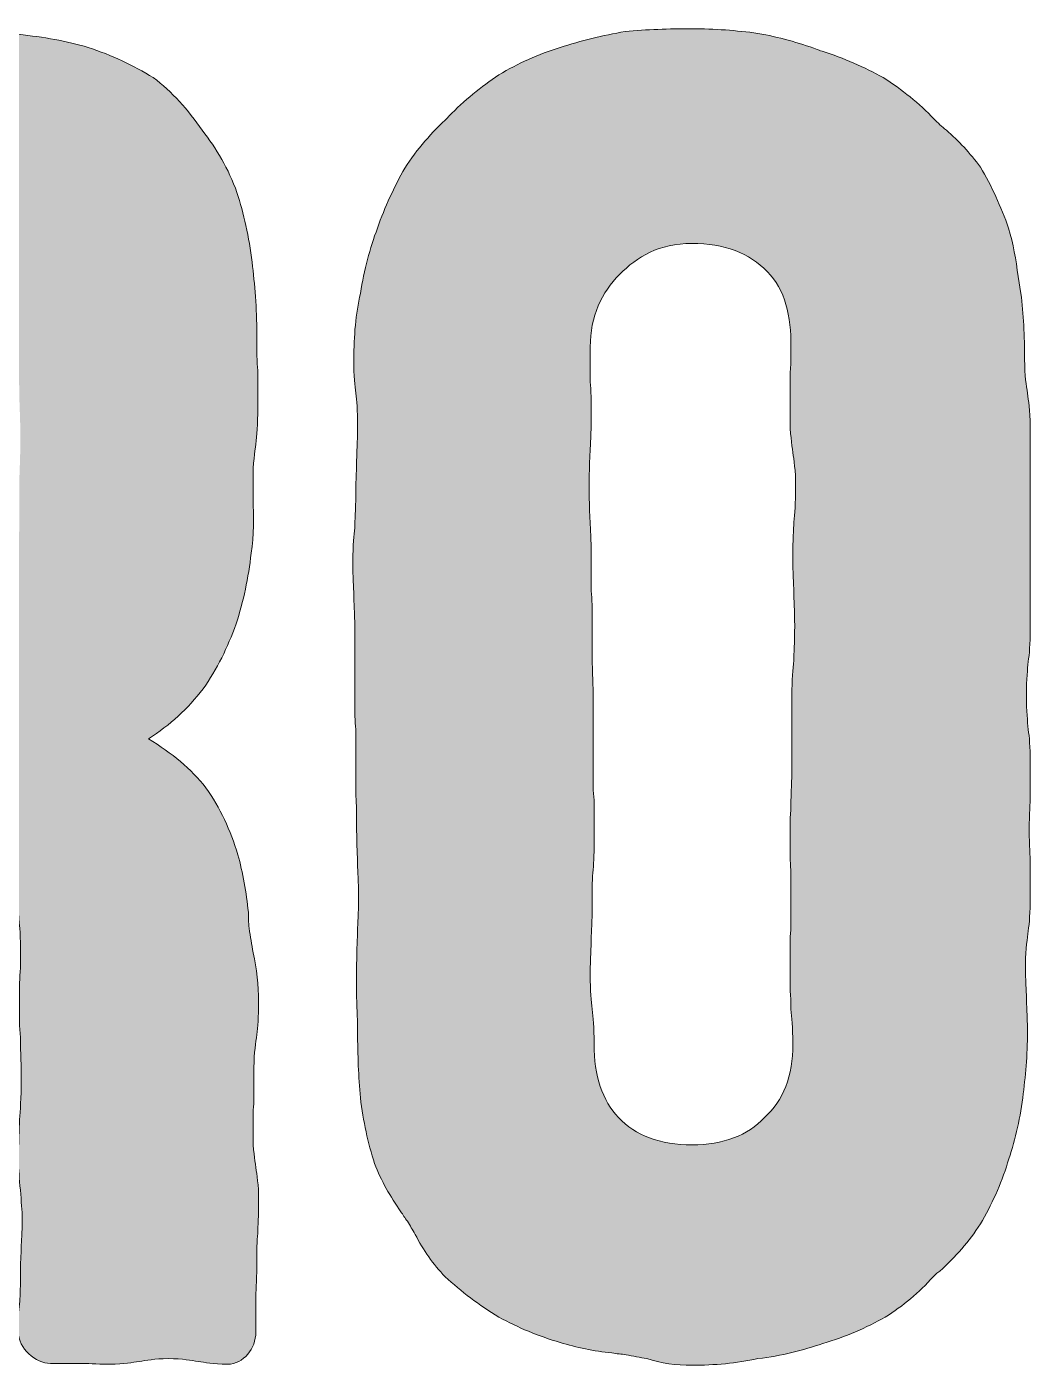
# Model space of a CAD drawing. Header units: inches. Extents: x 239 to 842, y -901 to -178.
# Drawn here: x 566.6 to 659.3, y -901.5 to -777.8 of the extents above; entities that cross this region are included whole.
import ezdxf

# ---------------------------------------------------------------- set-up
doc = ezdxf.new("R2010")
doc.units = ezdxf.units.IN
doc.header["$MEASUREMENT"] = 0
doc.layers.add('Layer 1', color=7, linetype='Continuous')

# ---------------------------------------------------------------- blocks, each defined once
blk = doc.blocks.new('block 3')
at = {"layer": 'Layer 1', "true_color": 0x040404}
h = blk.add_hatch(color=18, dxfattribs=at)
h.dxf.hatch_style = 2
edge = h.paths.add_edge_path()
edge.add_spline(control_points=[(587.86, -870.92), (587.77, -871.7), (587.6, -872.49), (587.6, -873.96), (587.6, -873.96), (587.6, -877.01), (587.6, -877.01), (587.51, -877.79), (587.51, -878.49), (587.51, -880.14), (587.51, -881.62), (587.68, -882.4), (587.77, -883.19), (587.86, -883.88), (588.03, -884.75), (588.03, -886.23), (588.03, -887.71), (587.95, -888.58), (587.95, -889.28), (587.86, -889.98), (587.86, -890.84), (587.86, -892.32), (587.86, -893.8), (587.77, -894.67), (587.77, -895.37), (587.77, -895.37), (587.77, -898.42), (587.77, -898.42), (587.77, -899.89), (586.64, -901.37), (585.16, -901.37), (583.77, -901.37), (583.07, -901.2), (582.46, -901.11), (581.77, -901.03), (581.07, -900.85), (579.68, -900.85), (578.37, -900.85), (577.68, -901.03), (576.98, -901.11), (576.37, -901.2), (575.68, -901.37), (574.28, -901.37), (572.89, -901.37), (572.2, -901.29), (571.59, -901.29), (571.59, -901.29), (568.8, -901.29), (568.8, -901.29), (567.41, -901.29), (565.84, -899.89), (565.84, -898.42), (565.84, -897.11), (565.84, -896.5), (565.93, -895.8), (566.02, -895.2), (566.02, -894.59), (566.02, -893.19), (566.02, -891.89), (566.1, -891.28), (566.1, -890.58), (566.1, -889.98), (566.19, -889.28), (566.19, -887.97), (566.19, -887.19), (566.1, -886.32), (566.02, -885.28), (565.93, -884.23), (565.84, -883.36), (565.84, -882.58), (565.84, -880.75), (565.93, -879.71), (565.93, -878.75), (566.02, -877.97), (566.1, -876.84), (566.1, -875.01), (566.1, -873.01), (566.02, -872.14), (566.02, -871.18), (565.93, -870.22), (565.93, -869.35), (565.93, -867.35), (565.93, -867.35), (565.93, -866.13), (565.93, -866.13), (566.1, -864.39), (566.1, -862.22), (565.84, -859.69), (565.41, -856.47), (564.54, -853.43), (562.8, -852.73), (561.15, -852.3), (558.71, -853.6), (557.32, -854.56), (554.27, -856.13), (553.92, -856.3), (551.57, -857.78), (551.31, -857.95), (550.96, -858.13), (550.7, -858.3), (549.31, -859.08), (548.35, -860.91), (548.35, -862.39), (548.35, -863.87), (548.35, -864.65), (548.27, -865.44), (548.27, -866.13), (548.18, -866.92), (548.18, -868.4), (548.18, -869.87), (548.27, -870.66), (548.27, -871.44), (548.35, -872.14), (548.35, -872.92), (548.35, -874.4), (548.35, -875.88), (548.44, -876.66), (548.44, -877.45), (548.44, -877.45), (548.44, -880.4), (548.44, -880.4), (548.44, -881.88), (548.53, -882.67), (548.53, -883.45), (548.53, -883.45), (548.53, -886.41), (548.53, -886.41), (548.53, -886.41), (548.53, -889.45), (548.53, -889.45), (548.53, -889.45), (548.53, -892.41), (548.53, -892.41), (548.53, -893.89), (548.62, -894.76), (548.62, -895.46), (548.62, -896.15), (548.7, -896.94), (548.7, -898.42), (548.7, -899.89), (547.14, -901.2), (545.66, -901.2), (544.35, -901.2), (543.65, -901.2), (542.96, -901.11), (542.96, -901.11), (540.26, -901.11), (540.26, -901.11), (538.87, -901.11), (538.17, -901.2), (537.56, -901.2), (536.87, -901.29), (536.17, -901.37), (534.78, -901.37), (533.47, -901.37), (532.78, -901.37), (532.08, -901.29), (531.47, -901.29), (530.78, -901.2), (529.38, -901.2), (527.9, -901.2), (526.69, -899.89), (526.69, -898.42), (526.69, -896.76), (526.69, -895.98), (526.6, -895.2), (526.6, -894.41), (526.51, -893.54), (526.51, -891.89), (526.51, -890.24), (526.6, -889.37), (526.6, -888.67), (526.6, -887.89), (526.69, -887.02), (526.69, -885.36), (526.69, -883.71), (526.6, -882.84), (526.51, -882.14), (526.51, -881.36), (526.43, -880.49), (526.43, -878.84), (526.43, -877.18), (526.43, -876.31), (526.51, -875.53), (526.51, -875.53), (526.51, -872.31), (526.51, -872.31), (526.51, -872.31), (526.51, -869), (526.51, -869), (526.51, -869), (526.51, -865.78), (526.51, -865.78), (526.51, -865.78), (526.51, -862.48), (526.51, -862.48), (526.6, -861.7), (526.6, -860.91), (526.6, -859.26), (526.6, -859.26), (526.6, -855.95), (526.6, -855.95), (526.6, -855.17), (526.69, -854.39), (526.69, -852.73), (526.69, -850.99), (526.69, -850.21), (526.77, -849.43), (526.77, -848.64), (526.86, -847.77), (526.86, -846.12), (526.86, -844.47), (526.86, -843.68), (526.77, -842.9), (526.77, -842.9), (526.77, -839.59), (526.77, -839.59), (526.77, -837.94), (526.77, -837.07), (526.86, -836.37), (526.86, -835.59), (526.95, -834.72), (526.95, -833.07), (526.95, -831.41), (526.77, -830.54), (526.69, -829.85), (526.6, -829.07), (526.43, -828.19), (526.43, -826.54), (526.43, -824.89), (526.43, -824.02), (526.51, -823.23), (526.51, -823.23), (526.51, -820.02), (526.51, -820.02), (526.51, -818.36), (526.6, -817.49), (526.69, -816.71), (526.77, -815.93), (526.86, -815.14), (526.86, -813.49), (526.86, -811.84), (526.86, -810.97), (526.95, -810.18), (526.95, -810.18), (526.95, -806.96), (526.95, -806.96), (526.95, -805.22), (526.77, -804.44), (526.69, -803.66), (526.6, -802.87), (526.43, -802), (526.43, -800.35), (526.43, -800.35), (526.43, -797.13), (526.43, -797.13), (526.43, -797.13), (526.43, -793.82), (526.43, -793.82), (526.43, -793.82), (526.43, -790.6), (526.43, -790.6), (526.43, -790.6), (526.43, -787.3), (526.43, -787.3), (526.43, -787.3), (526.43, -783.99), (526.43, -783.99), (526.43, -783.99), (526.43, -780.77), (526.43, -780.77), (526.43, -779.29), (527.9, -778.16), (529.38, -778.16), (530.86, -778.16), (531.65, -778.07), (532.34, -777.99), (533.04, -777.9), (533.91, -777.81), (535.3, -777.81), (535.3, -777.81), (538.35, -777.81), (538.35, -777.81), (538.35, -777.81), (541.31, -777.81), (541.31, -777.81), (541.31, -777.81), (544.26, -777.81), (544.26, -777.81), (544.26, -777.81), (547.31, -777.81), (547.31, -777.81), (548.79, -777.81), (549.57, -777.9), (550.27, -777.99), (550.96, -778.07), (551.83, -778.25), (553.31, -778.25), (554.71, -778.25), (555.58, -778.16), (556.27, -778.16), (556.97, -778.16), (557.75, -778.07), (559.23, -778.07), (561.58, -778.07), (563.76, -778.25), (565.84, -778.51), (568.19, -778.77), (570.28, -779.12), (572.28, -779.73), (574.46, -780.42), (576.46, -781.38), (578.29, -782.51), (580.03, -783.82), (581.51, -785.47), (582.81, -787.38), (584.12, -789.04), (585.25, -790.95), (586.03, -793.13), (586.64, -795.04), (587.16, -797.22), (587.42, -799.57), (587.68, -801.57), (587.86, -803.83), (587.86, -806.18), (587.86, -807.83), (587.86, -808.79), (587.95, -809.57), (587.95, -809.57), (587.95, -812.97), (587.95, -812.97), (587.95, -814.62), (587.86, -815.58), (587.77, -816.36), (587.68, -817.14), (587.51, -818.01), (587.51, -819.75), (587.51, -819.75), (587.51, -821.41), (587.51, -821.41), (587.6, -823.06), (587.6, -824.8), (587.34, -826.45), (587.08, -828.72), (586.64, -830.89), (585.94, -832.98), (585.16, -835.16), (584.2, -837.16), (582.9, -838.98), (581.51, -840.81), (579.85, -842.29), (577.85, -843.6), (580.03, -844.9), (581.77, -846.38), (583.16, -848.12), (584.47, -849.95), (585.42, -852.04), (586.12, -854.3), (586.55, -855.95), (586.9, -857.78), (587.08, -859.61), (587.08, -860.04), (587.08, -860.56), (587.16, -861.09), (587.25, -861.87), (587.42, -862.57), (587.51, -863.35), (587.86, -864.83), (588.03, -866.39), (588.03, -867.87), (588.03, -869.35), (587.95, -870.22), (587.86, -870.92)], knot_values=[0, 0, 0, 0, 1, 1, 1, 2, 2, 2, 3, 3, 3, 4, 4, 4, 5, 5, 5, 6, 6, 6, 7, 7, 7, 8, 8, 8, 9, 9, 9, 10, 10, 10, 11, 11, 11, 12, 12, 12, 13, 13, 13, 14, 14, 14, 15, 15, 15, 16, 16, 16, 17, 17, 17, 18, 18, 18, 19, 19, 19, 20, 20, 20, 21, 21, 21, 22, 22, 22, 23, 23, 23, 24, 24, 24, 25, 25, 25, 26, 26, 26, 27, 27, 27, 28, 28, 28, 29, 29, 29, 30, 30, 30, 31, 31, 31, 32, 32, 32, 33, 33, 33, 34, 34, 34, 35, 35, 35, 36, 36, 36, 37, 37, 37, 38, 38, 38, 39, 39, 39, 40, 40, 40, 41, 41, 41, 42, 42, 42, 43, 43, 43, 44, 44, 44, 45, 45, 45, 46, 46, 46, 47, 47, 47, 48, 48, 48, 49, 49, 49, 50, 50, 50, 51, 51, 51, 52, 52, 52, 53, 53, 53, 54, 54, 54, 55, 55, 55, 56, 56, 56, 57, 57, 57, 58, 58, 58, 59, 59, 59, 60, 60, 60, 61, 61, 61, 62, 62, 62, 63, 63, 63, 64, 64, 64, 65, 65, 65, 66, 66, 66, 67, 67, 67, 68, 68, 68, 69, 69, 69, 70, 70, 70, 71, 71, 71, 72, 72, 72, 73, 73, 73, 74, 74, 74, 75, 75, 75, 76, 76, 76, 77, 77, 77, 78, 78, 78, 79, 79, 79, 80, 80, 80, 81, 81, 81, 82, 82, 82, 83, 83, 83, 84, 84, 84, 85, 85, 85, 86, 86, 86, 87, 87, 87, 88, 88, 88, 89, 89, 89, 90, 90, 90, 91, 91, 91, 92, 92, 92, 93, 93, 93, 94, 94, 94, 95, 95, 95, 96, 96, 96, 97, 97, 97, 98, 98, 98, 99, 99, 99, 100, 100, 100, 101, 101, 101, 102, 102, 102, 103, 103, 103, 104, 104, 104, 105, 105, 105, 106, 106, 106, 107, 107, 107, 108, 108, 108, 109, 109, 109, 110, 110, 110, 111, 111, 111, 112, 112, 112, 113, 113, 113, 114, 114, 114, 115, 115, 115, 116, 116, 116, 117, 117, 117, 118, 118, 118, 119, 119, 119, 120, 120, 120, 121, 121, 121, 122, 122, 122, 123, 123, 123, 124, 124, 124, 124], degree=3, periodic=1)
edge = h.paths.add_edge_path()
edge.add_spline(control_points=[(565.93, -819.84), (565.93, -818.88), (566.02, -817.84), (566.02, -815.84), (566.02, -813.84), (565.93, -812.88), (565.93, -811.84), (565.93, -810.88), (565.84, -809.92), (565.84, -807.92), (565.84, -805.22), (565.58, -801.39), (563.49, -799.39), (562.1, -798.44), (560.45, -798.35), (558.8, -798.35), (556.97, -798.35), (556.01, -798.26), (555.05, -798.17), (554.1, -798.09), (553.14, -798), (551.05, -798), (549.66, -798), (548.35, -799.31), (548.35, -800.79), (548.35, -802.26), (548.35, -803.05), (548.27, -803.74), (548.27, -804.53), (548.18, -805.31), (548.18, -806.79), (548.18, -808.18), (548.27, -809.05), (548.27, -809.75), (548.35, -810.44), (548.35, -811.23), (548.35, -812.71), (548.35, -814.19), (548.44, -814.97), (548.44, -815.66), (548.44, -815.66), (548.44, -818.62), (548.44, -818.62), (548.44, -820.1), (548.53, -820.88), (548.53, -821.58), (548.53, -821.58), (548.53, -824.54), (548.53, -824.54), (548.53, -824.54), (548.53, -827.59), (548.53, -827.59), (548.53, -827.59), (548.53, -830.54), (548.53, -830.54), (548.53, -832.02), (548.62, -832.81), (548.62, -833.5), (548.62, -834.2), (548.7, -834.98), (548.7, -836.46), (548.7, -837.94), (549.4, -838.46), (550.7, -837.85), (550.7, -837.85), (553.49, -836.46), (553.49, -836.46), (554.18, -836.11), (554.97, -835.76), (556.27, -835.07), (558.71, -833.76), (560.88, -832.28), (562.71, -830.54), (564.54, -828.89), (565.93, -826.89), (565.93, -823.84), (565.93, -823.84), (565.93, -819.84), (565.93, -819.84)], knot_values=[0, 0, 0, 0, 1, 1, 1, 2, 2, 2, 3, 3, 3, 4, 4, 4, 5, 5, 5, 6, 6, 6, 7, 7, 7, 8, 8, 8, 9, 9, 9, 10, 10, 10, 11, 11, 11, 12, 12, 12, 13, 13, 13, 14, 14, 14, 15, 15, 15, 16, 16, 16, 17, 17, 17, 18, 18, 18, 19, 19, 19, 20, 20, 20, 21, 21, 21, 22, 22, 22, 23, 23, 23, 24, 24, 24, 25, 25, 25, 26, 26, 26, 26], degree=3, periodic=1)
h = blk.add_hatch(color=18, dxfattribs=at)
h.dxf.hatch_style = 2
edge = h.paths.add_edge_path()
edge.add_spline(control_points=[(628.06, -901.46), (626.58, -901.46), (625.19, -901.29), (623.88, -900.85), (623.27, -900.77), (622.58, -900.59), (621.97, -900.5), (621.53, -900.42), (621.1, -900.42), (620.66, -900.33), (619.01, -900.16), (617.36, -899.81), (615.88, -899.37), (613.88, -898.76), (611.96, -897.98), (610.22, -897.02), (608.39, -895.89), (606.74, -894.67), (605.26, -893.28), (604.13, -892.15), (603.26, -890.84), (602.48, -889.37), (602.22, -888.93), (602.04, -888.58), (601.78, -888.15), (601.52, -887.89), (601.35, -887.54), (601.17, -887.28), (600.21, -885.89), (599.34, -884.41), (598.74, -882.84), (598.13, -880.93), (597.69, -878.92), (597.43, -876.75), (597.26, -874.83), (597.17, -872.83), (597.17, -870.66), (597.17, -869), (597.08, -868.31), (597.08, -867.52), (597.08, -867.52), (597.08, -864.48), (597.08, -864.48), (597.08, -862.83), (597.17, -862.04), (597.17, -861.35), (597.17, -860.56), (597.26, -859.87), (597.26, -858.21), (597.26, -856.73), (597.17, -855.87), (597.17, -855.17), (597.17, -854.39), (597.08, -853.52), (597.08, -852.04), (597.08, -850.38), (597.08, -849.69), (597, -848.9), (597, -848.9), (597, -845.86), (597, -845.86), (597, -845.86), (597, -842.73), (597, -842.73), (596.91, -841.94), (596.91, -841.25), (596.91, -839.59), (596.91, -839.59), (596.91, -836.55), (596.91, -836.55), (596.91, -836.55), (596.91, -833.41), (596.91, -833.41), (596.91, -831.76), (596.82, -831.07), (596.82, -830.28), (596.82, -829.59), (596.73, -828.72), (596.73, -827.24), (596.73, -825.58), (596.82, -824.8), (596.91, -824.1), (596.91, -823.32), (597, -822.62), (597, -820.97), (597, -819.49), (597.08, -818.62), (597.08, -817.84), (597.08, -817.14), (597.17, -816.27), (597.17, -814.8), (597.17, -813.14), (597.08, -812.36), (597, -811.66), (596.91, -810.97), (596.82, -810.18), (596.82, -808.53), (596.82, -806.35), (597, -804.35), (597.43, -802.44), (597.78, -800.26), (598.3, -798.26), (599, -796.43), (599.69, -794.43), (600.56, -792.61), (601.52, -790.87), (602.65, -789.13), (604.04, -787.56), (605.52, -786.17), (605.52, -786.08), (605.52, -786.08), (605.61, -786.08), (607, -784.6), (608.57, -783.38), (610.22, -782.25), (611.96, -781.21), (613.88, -780.34), (615.88, -779.73), (617.79, -779.12), (619.79, -778.6), (621.88, -778.25), (623.88, -778.07), (625.88, -777.99), (628.06, -777.99), (630.15, -777.99), (632.15, -778.16), (634.15, -778.42), (636.06, -778.77), (637.89, -779.29), (639.63, -779.9), (639.72, -779.99), (639.89, -779.99), (640.07, -780.08), (642.07, -780.69), (643.98, -781.55), (645.72, -782.51), (647.46, -783.64), (649.03, -784.86), (650.42, -786.34), (650.77, -786.69), (651.12, -787.04), (651.55, -787.38), (652.68, -788.34), (653.73, -789.47), (654.69, -790.78), (655.73, -792.52), (656.6, -794.43), (657.3, -796.43), (657.73, -797.83), (657.99, -799.31), (658.17, -800.87), (658.17, -800.87), (658.43, -802.44), (658.43, -802.44), (658.69, -804.35), (658.78, -806.35), (658.78, -808.53), (658.78, -810.18), (658.95, -810.88), (659.04, -811.66), (659.12, -812.36), (659.3, -813.14), (659.3, -814.8), (659.3, -814.8), (659.3, -817.84), (659.3, -817.84), (659.3, -817.84), (659.3, -820.97), (659.3, -820.97), (659.3, -820.97), (659.3, -824.02), (659.3, -824.02), (659.3, -824.02), (659.3, -827.15), (659.3, -827.15), (659.3, -827.15), (659.3, -830.28), (659.3, -830.28), (659.3, -830.28), (659.3, -833.41), (659.3, -833.41), (659.3, -834.89), (659.21, -835.76), (659.12, -836.46), (659.04, -837.24), (658.95, -837.94), (658.95, -839.59), (658.95, -841.07), (659.04, -841.94), (659.12, -842.73), (659.21, -843.42), (659.3, -844.29), (659.3, -845.77), (659.3, -845.77), (659.3, -848.9), (659.3, -848.9), (659.3, -849.6), (659.21, -850.38), (659.21, -852.04), (659.21, -853.52), (659.3, -854.39), (659.3, -855.08), (659.3, -855.08), (659.3, -858.21), (659.3, -858.21), (659.3, -859.69), (659.21, -860.56), (659.12, -861.35), (659.04, -862.04), (658.86, -862.91), (658.86, -864.39), (658.86, -866.05), (658.95, -866.83), (658.95, -867.52), (658.95, -868.22), (659.04, -869), (659.04, -870.66), (659.04, -872.83), (658.86, -874.83), (658.6, -876.75), (658.34, -878.92), (657.82, -880.93), (657.21, -882.75), (656.6, -884.75), (655.73, -886.67), (654.69, -888.41), (653.64, -890.06), (652.42, -891.45), (650.94, -892.76), (650.86, -892.85), (650.68, -892.93), (650.6, -893.02), (650.6, -893.02), (650.33, -893.28), (650.33, -893.28), (649.03, -894.76), (647.55, -895.98), (645.9, -897.02), (644.16, -897.98), (642.24, -898.85), (640.15, -899.46), (638.33, -900.07), (636.33, -900.59), (634.15, -900.85), (632.15, -901.29), (630.15, -901.46), (628.06, -901.46)], knot_values=[0, 0, 0, 0, 1, 1, 1, 2, 2, 2, 3, 3, 3, 4, 4, 4, 5, 5, 5, 6, 6, 6, 7, 7, 7, 8, 8, 8, 9, 9, 9, 10, 10, 10, 11, 11, 11, 12, 12, 12, 13, 13, 13, 14, 14, 14, 15, 15, 15, 16, 16, 16, 17, 17, 17, 18, 18, 18, 19, 19, 19, 20, 20, 20, 21, 21, 21, 22, 22, 22, 23, 23, 23, 24, 24, 24, 25, 25, 25, 26, 26, 26, 27, 27, 27, 28, 28, 28, 29, 29, 29, 30, 30, 30, 31, 31, 31, 32, 32, 32, 33, 33, 33, 34, 34, 34, 35, 35, 35, 36, 36, 36, 37, 37, 37, 38, 38, 38, 39, 39, 39, 40, 40, 40, 41, 41, 41, 42, 42, 42, 43, 43, 43, 44, 44, 44, 45, 45, 45, 46, 46, 46, 47, 47, 47, 48, 48, 48, 49, 49, 49, 50, 50, 50, 51, 51, 51, 52, 52, 52, 53, 53, 53, 54, 54, 54, 55, 55, 55, 56, 56, 56, 57, 57, 57, 58, 58, 58, 59, 59, 59, 60, 60, 60, 61, 61, 61, 62, 62, 62, 63, 63, 63, 64, 64, 64, 65, 65, 65, 66, 66, 66, 67, 67, 67, 68, 68, 68, 69, 69, 69, 70, 70, 70, 71, 71, 71, 72, 72, 72, 73, 73, 73, 74, 74, 74, 75, 75, 75, 76, 76, 76, 77, 77, 77, 78, 78, 78, 79, 79, 79, 80, 80, 80, 81, 81, 81, 82, 82, 82, 82], degree=3, periodic=1)
edge = h.paths.add_edge_path()
edge.add_spline(control_points=[(628.06, -881.1), (630.93, -881.1), (633.19, -880.23), (634.76, -878.58), (636.5, -877.01), (637.37, -874.75), (637.37, -871.79), (637.37, -870.14), (637.28, -869.35), (637.2, -868.57), (637.2, -867.79), (637.11, -867), (637.11, -865.35), (637.11, -865.35), (637.11, -862.13), (637.11, -862.13), (637.2, -861.43), (637.2, -860.56), (637.2, -858.91), (637.2, -858.91), (637.2, -855.69), (637.2, -855.69), (637.11, -854.99), (637.11, -854.13), (637.11, -852.47), (637.11, -850.82), (637.2, -850.04), (637.2, -849.25), (637.2, -848.56), (637.28, -847.69), (637.28, -846.03), (637.28, -846.03), (637.28, -842.81), (637.28, -842.81), (637.28, -842.81), (637.28, -839.59), (637.28, -839.59), (637.28, -838.11), (637.37, -837.16), (637.46, -836.37), (637.46, -835.68), (637.54, -834.81), (637.54, -833.15), (637.54, -831.67), (637.46, -830.72), (637.46, -830.02), (637.46, -829.24), (637.37, -828.28), (637.37, -826.8), (637.37, -825.15), (637.46, -824.28), (637.46, -823.58), (637.54, -822.8), (637.63, -821.84), (637.63, -820.36), (637.63, -818.71), (637.46, -817.84), (637.37, -817.14), (637.28, -816.36), (637.11, -815.4), (637.11, -813.92), (637.11, -813.92), (637.11, -810.7), (637.11, -810.7), (637.11, -809.92), (637.2, -809.05), (637.2, -807.4), (637.2, -804.53), (636.67, -802.09), (635.02, -800.44), (633.37, -798.7), (631.02, -797.83), (628.06, -797.83), (625.01, -797.83), (623.01, -799.04), (621.36, -800.7), (619.71, -802.35), (618.66, -804.53), (618.66, -807.4), (618.66, -807.4), (618.66, -810.62), (618.66, -810.62), (618.75, -811.4), (618.75, -812.36), (618.75, -813.84), (618.75, -815.49), (618.66, -816.36), (618.66, -817.06), (618.57, -817.84), (618.57, -818.62), (618.57, -820.28), (618.57, -821.93), (618.57, -822.8), (618.66, -823.5), (618.66, -824.28), (618.75, -825.06), (618.75, -826.72), (618.75, -826.72), (618.75, -829.93), (618.75, -829.93), (618.84, -830.72), (618.84, -831.5), (618.84, -833.15), (618.84, -833.15), (618.84, -836.37), (618.84, -836.37), (618.84, -837.16), (618.92, -837.94), (618.92, -839.59), (618.92, -839.59), (618.92, -842.81), (618.92, -842.81), (618.92, -842.81), (618.92, -846.03), (618.92, -846.03), (618.92, -847.69), (618.92, -848.47), (619.01, -849.25), (619.01, -849.25), (619.01, -852.47), (619.01, -852.47), (619.01, -854.13), (619.01, -854.91), (618.92, -855.69), (618.84, -856.47), (618.84, -857.26), (618.84, -858.91), (618.84, -860.56), (618.75, -861.35), (618.75, -862.13), (618.75, -862.91), (618.66, -863.7), (618.66, -865.35), (618.66, -867), (618.75, -867.79), (618.84, -868.57), (618.92, -869.35), (619.01, -870.14), (619.01, -871.79), (619.01, -874.75), (619.79, -877.01), (621.27, -878.58), (622.84, -880.23), (625.1, -881.1), (628.06, -881.1)], knot_values=[0, 0, 0, 0, 1, 1, 1, 2, 2, 2, 3, 3, 3, 4, 4, 4, 5, 5, 5, 6, 6, 6, 7, 7, 7, 8, 8, 8, 9, 9, 9, 10, 10, 10, 11, 11, 11, 12, 12, 12, 13, 13, 13, 14, 14, 14, 15, 15, 15, 16, 16, 16, 17, 17, 17, 18, 18, 18, 19, 19, 19, 20, 20, 20, 21, 21, 21, 22, 22, 22, 23, 23, 23, 24, 24, 24, 25, 25, 25, 26, 26, 26, 27, 27, 27, 28, 28, 28, 29, 29, 29, 30, 30, 30, 31, 31, 31, 32, 32, 32, 33, 33, 33, 34, 34, 34, 35, 35, 35, 36, 36, 36, 37, 37, 37, 38, 38, 38, 39, 39, 39, 40, 40, 40, 41, 41, 41, 42, 42, 42, 43, 43, 43, 44, 44, 44, 45, 45, 45, 46, 46, 46, 47, 47, 47, 48, 48, 48, 48], degree=3, periodic=1)
at = {"layer": 'Layer 1', "lineweight": 0}
for points, knots in [([(587.86, -870.92), (587.77, -871.7), (587.6, -872.49), (587.6, -873.96), (587.6, -873.96), (587.6, -877.01), (587.6, -877.01), (587.51, -877.79), (587.51, -878.49), (587.51, -880.14), (587.51, -881.62), (587.68, -882.4), (587.77, -883.19), (587.86, -883.88), (588.03, -884.75), (588.03, -886.23), (588.03, -887.71), (587.95, -888.58), (587.95, -889.28), (587.86, -889.98), (587.86, -890.84), (587.86, -892.32), (587.86, -893.8), (587.77, -894.67), (587.77, -895.37), (587.77, -895.37), (587.77, -898.42), (587.77, -898.42), (587.77, -899.89), (586.64, -901.37), (585.16, -901.37), (583.77, -901.37), (583.07, -901.2), (582.46, -901.11), (581.77, -901.03), (581.07, -900.85), (579.68, -900.85), (578.37, -900.85), (577.68, -901.03), (576.98, -901.11), (576.37, -901.2), (575.68, -901.37), (574.28, -901.37), (572.89, -901.37), (572.2, -901.29), (571.59, -901.29), (571.59, -901.29), (568.8, -901.29), (568.8, -901.29), (567.41, -901.29), (565.84, -899.89), (565.84, -898.42), (565.84, -897.11), (565.84, -896.5), (565.93, -895.8), (566.02, -895.2), (566.02, -894.59), (566.02, -893.19), (566.02, -891.89), (566.1, -891.28), (566.1, -890.58), (566.1, -889.98), (566.19, -889.28), (566.19, -887.97), (566.19, -887.19), (566.1, -886.32), (566.02, -885.28), (565.93, -884.23), (565.84, -883.36), (565.84, -882.58), (565.84, -880.75), (565.93, -879.71), (565.93, -878.75), (566.02, -877.97), (566.1, -876.84), (566.1, -875.01), (566.1, -873.01), (566.02, -872.14), (566.02, -871.18), (565.93, -870.22), (565.93, -869.35), (565.93, -867.35), (565.93, -867.35), (565.93, -866.13), (565.93, -866.13), (566.1, -864.39), (566.1, -862.22), (565.84, -859.69), (565.41, -856.47), (564.54, -853.43), (562.8, -852.73), (561.15, -852.3), (558.71, -853.6), (557.32, -854.56), (554.27, -856.13), (553.92, -856.3), (551.57, -857.78), (551.31, -857.95), (550.96, -858.13), (550.7, -858.3), (549.31, -859.08), (548.35, -860.91), (548.35, -862.39), (548.35, -863.87), (548.35, -864.65), (548.27, -865.44), (548.27, -866.13), (548.18, -866.92), (548.18, -868.4), (548.18, -869.87), (548.27, -870.66), (548.27, -871.44), (548.35, -872.14), (548.35, -872.92), (548.35, -874.4), (548.35, -875.88), (548.44, -876.66), (548.44, -877.45), (548.44, -877.45), (548.44, -880.4), (548.44, -880.4), (548.44, -881.88), (548.53, -882.67), (548.53, -883.45), (548.53, -883.45), (548.53, -886.41), (548.53, -886.41), (548.53, -886.41), (548.53, -889.45), (548.53, -889.45), (548.53, -889.45), (548.53, -892.41), (548.53, -892.41), (548.53, -893.89), (548.62, -894.76), (548.62, -895.46), (548.62, -896.15), (548.7, -896.94), (548.7, -898.42), (548.7, -899.89), (547.14, -901.2), (545.66, -901.2), (544.35, -901.2), (543.65, -901.2), (542.96, -901.11), (542.96, -901.11), (540.26, -901.11), (540.26, -901.11), (538.87, -901.11), (538.17, -901.2), (537.56, -901.2), (536.87, -901.29), (536.17, -901.37), (534.78, -901.37), (533.47, -901.37), (532.78, -901.37), (532.08, -901.29), (531.47, -901.29), (530.78, -901.2), (529.38, -901.2), (527.9, -901.2), (526.69, -899.89), (526.69, -898.42), (526.69, -896.76), (526.69, -895.98), (526.6, -895.2), (526.6, -894.41), (526.51, -893.54), (526.51, -891.89), (526.51, -890.24), (526.6, -889.37), (526.6, -888.67), (526.6, -887.89), (526.69, -887.02), (526.69, -885.36), (526.69, -883.71), (526.6, -882.84), (526.51, -882.14), (526.51, -881.36), (526.43, -880.49), (526.43, -878.84), (526.43, -877.18), (526.43, -876.31), (526.51, -875.53), (526.51, -875.53), (526.51, -872.31), (526.51, -872.31), (526.51, -872.31), (526.51, -869), (526.51, -869), (526.51, -869), (526.51, -865.78), (526.51, -865.78), (526.51, -865.78), (526.51, -862.48), (526.51, -862.48), (526.6, -861.7), (526.6, -860.91), (526.6, -859.26), (526.6, -859.26), (526.6, -855.95), (526.6, -855.95), (526.6, -855.17), (526.69, -854.39), (526.69, -852.73), (526.69, -850.99), (526.69, -850.21), (526.77, -849.43), (526.77, -848.64), (526.86, -847.77), (526.86, -846.12), (526.86, -844.47), (526.86, -843.68), (526.77, -842.9), (526.77, -842.9), (526.77, -839.59), (526.77, -839.59), (526.77, -837.94), (526.77, -837.07), (526.86, -836.37), (526.86, -835.59), (526.95, -834.72), (526.95, -833.07), (526.95, -831.41), (526.77, -830.54), (526.69, -829.85), (526.6, -829.07), (526.43, -828.19), (526.43, -826.54), (526.43, -824.89), (526.43, -824.02), (526.51, -823.23), (526.51, -823.23), (526.51, -820.02), (526.51, -820.02), (526.51, -818.36), (526.6, -817.49), (526.69, -816.71), (526.77, -815.93), (526.86, -815.14), (526.86, -813.49), (526.86, -811.84), (526.86, -810.97), (526.95, -810.18), (526.95, -810.18), (526.95, -806.96), (526.95, -806.96), (526.95, -805.22), (526.77, -804.44), (526.69, -803.66), (526.6, -802.87), (526.43, -802), (526.43, -800.35), (526.43, -800.35), (526.43, -797.13), (526.43, -797.13), (526.43, -797.13), (526.43, -793.82), (526.43, -793.82), (526.43, -793.82), (526.43, -790.6), (526.43, -790.6), (526.43, -790.6), (526.43, -787.3), (526.43, -787.3), (526.43, -787.3), (526.43, -783.99), (526.43, -783.99), (526.43, -783.99), (526.43, -780.77), (526.43, -780.77), (526.43, -779.29), (527.9, -778.16), (529.38, -778.16), (530.86, -778.16), (531.65, -778.07), (532.34, -777.99), (533.04, -777.9), (533.91, -777.81), (535.3, -777.81), (535.3, -777.81), (538.35, -777.81), (538.35, -777.81), (538.35, -777.81), (541.31, -777.81), (541.31, -777.81), (541.31, -777.81), (544.26, -777.81), (544.26, -777.81), (544.26, -777.81), (547.31, -777.81), (547.31, -777.81), (548.79, -777.81), (549.57, -777.9), (550.27, -777.99), (550.96, -778.07), (551.83, -778.25), (553.31, -778.25), (554.71, -778.25), (555.58, -778.16), (556.27, -778.16), (556.97, -778.16), (557.75, -778.07), (559.23, -778.07), (561.58, -778.07), (563.76, -778.25), (565.84, -778.51), (568.19, -778.77), (570.28, -779.12), (572.28, -779.73), (574.46, -780.42), (576.46, -781.38), (578.29, -782.51), (580.03, -783.82), (581.51, -785.47), (582.81, -787.38), (584.12, -789.04), (585.25, -790.95), (586.03, -793.13), (586.64, -795.04), (587.16, -797.22), (587.42, -799.57), (587.68, -801.57), (587.86, -803.83), (587.86, -806.18), (587.86, -807.83), (587.86, -808.79), (587.95, -809.57), (587.95, -809.57), (587.95, -812.97), (587.95, -812.97), (587.95, -814.62), (587.86, -815.58), (587.77, -816.36), (587.68, -817.14), (587.51, -818.01), (587.51, -819.75), (587.51, -819.75), (587.51, -821.41), (587.51, -821.41), (587.6, -823.06), (587.6, -824.8), (587.34, -826.45), (587.08, -828.72), (586.64, -830.89), (585.94, -832.98), (585.16, -835.16), (584.2, -837.16), (582.9, -838.98), (581.51, -840.81), (579.85, -842.29), (577.85, -843.6), (580.03, -844.9), (581.77, -846.38), (583.16, -848.12), (584.47, -849.95), (585.42, -852.04), (586.12, -854.3), (586.55, -855.95), (586.9, -857.78), (587.08, -859.61), (587.08, -860.04), (587.08, -860.56), (587.16, -861.09), (587.25, -861.87), (587.42, -862.57), (587.51, -863.35), (587.86, -864.83), (588.03, -866.39), (588.03, -867.87), (588.03, -869.35), (587.95, -870.22), (587.86, -870.92)], [0, 0, 0, 0, 1, 1, 1, 2, 2, 2, 3, 3, 3, 4, 4, 4, 5, 5, 5, 6, 6, 6, 7, 7, 7, 8, 8, 8, 9, 9, 9, 10, 10, 10, 11, 11, 11, 12, 12, 12, 13, 13, 13, 14, 14, 14, 15, 15, 15, 16, 16, 16, 17, 17, 17, 18, 18, 18, 19, 19, 19, 20, 20, 20, 21, 21, 21, 22, 22, 22, 23, 23, 23, 24, 24, 24, 25, 25, 25, 26, 26, 26, 27, 27, 27, 28, 28, 28, 29, 29, 29, 30, 30, 30, 31, 31, 31, 32, 32, 32, 33, 33, 33, 34, 34, 34, 35, 35, 35, 36, 36, 36, 37, 37, 37, 38, 38, 38, 39, 39, 39, 40, 40, 40, 41, 41, 41, 42, 42, 42, 43, 43, 43, 44, 44, 44, 45, 45, 45, 46, 46, 46, 47, 47, 47, 48, 48, 48, 49, 49, 49, 50, 50, 50, 51, 51, 51, 52, 52, 52, 53, 53, 53, 54, 54, 54, 55, 55, 55, 56, 56, 56, 57, 57, 57, 58, 58, 58, 59, 59, 59, 60, 60, 60, 61, 61, 61, 62, 62, 62, 63, 63, 63, 64, 64, 64, 65, 65, 65, 66, 66, 66, 67, 67, 67, 68, 68, 68, 69, 69, 69, 70, 70, 70, 71, 71, 71, 72, 72, 72, 73, 73, 73, 74, 74, 74, 75, 75, 75, 76, 76, 76, 77, 77, 77, 78, 78, 78, 79, 79, 79, 80, 80, 80, 81, 81, 81, 82, 82, 82, 83, 83, 83, 84, 84, 84, 85, 85, 85, 86, 86, 86, 87, 87, 87, 88, 88, 88, 89, 89, 89, 90, 90, 90, 91, 91, 91, 92, 92, 92, 93, 93, 93, 94, 94, 94, 95, 95, 95, 96, 96, 96, 97, 97, 97, 98, 98, 98, 99, 99, 99, 100, 100, 100, 101, 101, 101, 102, 102, 102, 103, 103, 103, 104, 104, 104, 105, 105, 105, 106, 106, 106, 107, 107, 107, 108, 108, 108, 109, 109, 109, 110, 110, 110, 111, 111, 111, 112, 112, 112, 113, 113, 113, 114, 114, 114, 115, 115, 115, 116, 116, 116, 117, 117, 117, 118, 118, 118, 119, 119, 119, 120, 120, 120, 121, 121, 121, 122, 122, 122, 123, 123, 123, 124, 124, 124, 124]), ([(628.06, -901.46), (626.58, -901.46), (625.19, -901.29), (623.88, -900.85), (623.27, -900.77), (622.58, -900.59), (621.97, -900.5), (621.53, -900.42), (621.1, -900.42), (620.66, -900.33), (619.01, -900.16), (617.36, -899.81), (615.88, -899.37), (613.88, -898.76), (611.96, -897.98), (610.22, -897.02), (608.39, -895.89), (606.74, -894.67), (605.26, -893.28), (604.13, -892.15), (603.26, -890.84), (602.48, -889.37), (602.22, -888.93), (602.04, -888.58), (601.78, -888.15), (601.52, -887.89), (601.35, -887.54), (601.17, -887.28), (600.21, -885.89), (599.34, -884.41), (598.74, -882.84), (598.13, -880.93), (597.69, -878.92), (597.43, -876.75), (597.26, -874.83), (597.17, -872.83), (597.17, -870.66), (597.17, -869), (597.08, -868.31), (597.08, -867.52), (597.08, -867.52), (597.08, -864.48), (597.08, -864.48), (597.08, -862.83), (597.17, -862.04), (597.17, -861.35), (597.17, -860.56), (597.26, -859.87), (597.26, -858.21), (597.26, -856.73), (597.17, -855.87), (597.17, -855.17), (597.17, -854.39), (597.08, -853.52), (597.08, -852.04), (597.08, -850.38), (597.08, -849.69), (597, -848.9), (597, -848.9), (597, -845.86), (597, -845.86), (597, -845.86), (597, -842.73), (597, -842.73), (596.91, -841.94), (596.91, -841.25), (596.91, -839.59), (596.91, -839.59), (596.91, -836.55), (596.91, -836.55), (596.91, -836.55), (596.91, -833.41), (596.91, -833.41), (596.91, -831.76), (596.82, -831.07), (596.82, -830.28), (596.82, -829.59), (596.73, -828.72), (596.73, -827.24), (596.73, -825.58), (596.82, -824.8), (596.91, -824.1), (596.91, -823.32), (597, -822.62), (597, -820.97), (597, -819.49), (597.08, -818.62), (597.08, -817.84), (597.08, -817.14), (597.17, -816.27), (597.17, -814.8), (597.17, -813.14), (597.08, -812.36), (597, -811.66), (596.91, -810.97), (596.82, -810.18), (596.82, -808.53), (596.82, -806.35), (597, -804.35), (597.43, -802.44), (597.78, -800.26), (598.3, -798.26), (599, -796.43), (599.69, -794.43), (600.56, -792.61), (601.52, -790.87), (602.65, -789.13), (604.04, -787.56), (605.52, -786.17), (605.52, -786.08), (605.52, -786.08), (605.61, -786.08), (607, -784.6), (608.57, -783.38), (610.22, -782.25), (611.96, -781.21), (613.88, -780.34), (615.88, -779.73), (617.79, -779.12), (619.79, -778.6), (621.88, -778.25), (623.88, -778.07), (625.88, -777.99), (628.06, -777.99), (630.15, -777.99), (632.15, -778.16), (634.15, -778.42), (636.06, -778.77), (637.89, -779.29), (639.63, -779.9), (639.72, -779.99), (639.89, -779.99), (640.07, -780.08), (642.07, -780.69), (643.98, -781.55), (645.72, -782.51), (647.46, -783.64), (649.03, -784.86), (650.42, -786.34), (650.77, -786.69), (651.12, -787.04), (651.55, -787.38), (652.68, -788.34), (653.73, -789.47), (654.69, -790.78), (655.73, -792.52), (656.6, -794.43), (657.3, -796.43), (657.73, -797.83), (657.99, -799.31), (658.17, -800.87), (658.17, -800.87), (658.43, -802.44), (658.43, -802.44), (658.69, -804.35), (658.78, -806.35), (658.78, -808.53), (658.78, -810.18), (658.95, -810.88), (659.04, -811.66), (659.12, -812.36), (659.3, -813.14), (659.3, -814.8), (659.3, -814.8), (659.3, -817.84), (659.3, -817.84), (659.3, -817.84), (659.3, -820.97), (659.3, -820.97), (659.3, -820.97), (659.3, -824.02), (659.3, -824.02), (659.3, -824.02), (659.3, -827.15), (659.3, -827.15), (659.3, -827.15), (659.3, -830.28), (659.3, -830.28), (659.3, -830.28), (659.3, -833.41), (659.3, -833.41), (659.3, -834.89), (659.21, -835.76), (659.12, -836.46), (659.04, -837.24), (658.95, -837.94), (658.95, -839.59), (658.95, -841.07), (659.04, -841.94), (659.12, -842.73), (659.21, -843.42), (659.3, -844.29), (659.3, -845.77), (659.3, -845.77), (659.3, -848.9), (659.3, -848.9), (659.3, -849.6), (659.21, -850.38), (659.21, -852.04), (659.21, -853.52), (659.3, -854.39), (659.3, -855.08), (659.3, -855.08), (659.3, -858.21), (659.3, -858.21), (659.3, -859.69), (659.21, -860.56), (659.12, -861.35), (659.04, -862.04), (658.86, -862.91), (658.86, -864.39), (658.86, -866.05), (658.95, -866.83), (658.95, -867.52), (658.95, -868.22), (659.04, -869), (659.04, -870.66), (659.04, -872.83), (658.86, -874.83), (658.6, -876.75), (658.34, -878.92), (657.82, -880.93), (657.21, -882.75), (656.6, -884.75), (655.73, -886.67), (654.69, -888.41), (653.64, -890.06), (652.42, -891.45), (650.94, -892.76), (650.86, -892.85), (650.68, -892.93), (650.6, -893.02), (650.6, -893.02), (650.33, -893.28), (650.33, -893.28), (649.03, -894.76), (647.55, -895.98), (645.9, -897.02), (644.16, -897.98), (642.24, -898.85), (640.15, -899.46), (638.33, -900.07), (636.33, -900.59), (634.15, -900.85), (632.15, -901.29), (630.15, -901.46), (628.06, -901.46)], [0, 0, 0, 0, 1, 1, 1, 2, 2, 2, 3, 3, 3, 4, 4, 4, 5, 5, 5, 6, 6, 6, 7, 7, 7, 8, 8, 8, 9, 9, 9, 10, 10, 10, 11, 11, 11, 12, 12, 12, 13, 13, 13, 14, 14, 14, 15, 15, 15, 16, 16, 16, 17, 17, 17, 18, 18, 18, 19, 19, 19, 20, 20, 20, 21, 21, 21, 22, 22, 22, 23, 23, 23, 24, 24, 24, 25, 25, 25, 26, 26, 26, 27, 27, 27, 28, 28, 28, 29, 29, 29, 30, 30, 30, 31, 31, 31, 32, 32, 32, 33, 33, 33, 34, 34, 34, 35, 35, 35, 36, 36, 36, 37, 37, 37, 38, 38, 38, 39, 39, 39, 40, 40, 40, 41, 41, 41, 42, 42, 42, 43, 43, 43, 44, 44, 44, 45, 45, 45, 46, 46, 46, 47, 47, 47, 48, 48, 48, 49, 49, 49, 50, 50, 50, 51, 51, 51, 52, 52, 52, 53, 53, 53, 54, 54, 54, 55, 55, 55, 56, 56, 56, 57, 57, 57, 58, 58, 58, 59, 59, 59, 60, 60, 60, 61, 61, 61, 62, 62, 62, 63, 63, 63, 64, 64, 64, 65, 65, 65, 66, 66, 66, 67, 67, 67, 68, 68, 68, 69, 69, 69, 70, 70, 70, 71, 71, 71, 72, 72, 72, 73, 73, 73, 74, 74, 74, 75, 75, 75, 76, 76, 76, 77, 77, 77, 78, 78, 78, 79, 79, 79, 80, 80, 80, 81, 81, 81, 82, 82, 82, 82]), ([(628.06, -881.1), (630.93, -881.1), (633.19, -880.23), (634.76, -878.58), (636.5, -877.01), (637.37, -874.75), (637.37, -871.79), (637.37, -870.14), (637.28, -869.35), (637.2, -868.57), (637.2, -867.79), (637.11, -867), (637.11, -865.35), (637.11, -865.35), (637.11, -862.13), (637.11, -862.13), (637.2, -861.43), (637.2, -860.56), (637.2, -858.91), (637.2, -858.91), (637.2, -855.69), (637.2, -855.69), (637.11, -854.99), (637.11, -854.13), (637.11, -852.47), (637.11, -850.82), (637.2, -850.04), (637.2, -849.25), (637.2, -848.56), (637.28, -847.69), (637.28, -846.03), (637.28, -846.03), (637.28, -842.81), (637.28, -842.81), (637.28, -842.81), (637.28, -839.59), (637.28, -839.59), (637.28, -838.11), (637.37, -837.16), (637.46, -836.37), (637.46, -835.68), (637.54, -834.81), (637.54, -833.15), (637.54, -831.67), (637.46, -830.72), (637.46, -830.02), (637.46, -829.24), (637.37, -828.28), (637.37, -826.8), (637.37, -825.15), (637.46, -824.28), (637.46, -823.58), (637.54, -822.8), (637.63, -821.84), (637.63, -820.36), (637.63, -818.71), (637.46, -817.84), (637.37, -817.14), (637.28, -816.36), (637.11, -815.4), (637.11, -813.92), (637.11, -813.92), (637.11, -810.7), (637.11, -810.7), (637.11, -809.92), (637.2, -809.05), (637.2, -807.4), (637.2, -804.53), (636.67, -802.09), (635.02, -800.44), (633.37, -798.7), (631.02, -797.83), (628.06, -797.83), (625.01, -797.83), (623.01, -799.04), (621.36, -800.7), (619.71, -802.35), (618.66, -804.53), (618.66, -807.4), (618.66, -807.4), (618.66, -810.62), (618.66, -810.62), (618.75, -811.4), (618.75, -812.36), (618.75, -813.84), (618.75, -815.49), (618.66, -816.36), (618.66, -817.06), (618.57, -817.84), (618.57, -818.62), (618.57, -820.28), (618.57, -821.93), (618.57, -822.8), (618.66, -823.5), (618.66, -824.28), (618.75, -825.06), (618.75, -826.72), (618.75, -826.72), (618.75, -829.93), (618.75, -829.93), (618.84, -830.72), (618.84, -831.5), (618.84, -833.15), (618.84, -833.15), (618.84, -836.37), (618.84, -836.37), (618.84, -837.16), (618.92, -837.94), (618.92, -839.59), (618.92, -839.59), (618.92, -842.81), (618.92, -842.81), (618.92, -842.81), (618.92, -846.03), (618.92, -846.03), (618.92, -847.69), (618.92, -848.47), (619.01, -849.25), (619.01, -849.25), (619.01, -852.47), (619.01, -852.47), (619.01, -854.13), (619.01, -854.91), (618.92, -855.69), (618.84, -856.47), (618.84, -857.26), (618.84, -858.91), (618.84, -860.56), (618.75, -861.35), (618.75, -862.13), (618.75, -862.91), (618.66, -863.7), (618.66, -865.35), (618.66, -867), (618.75, -867.79), (618.84, -868.57), (618.92, -869.35), (619.01, -870.14), (619.01, -871.79), (619.01, -874.75), (619.79, -877.01), (621.27, -878.58), (622.84, -880.23), (625.1, -881.1), (628.06, -881.1)], [0, 0, 0, 0, 1, 1, 1, 2, 2, 2, 3, 3, 3, 4, 4, 4, 5, 5, 5, 6, 6, 6, 7, 7, 7, 8, 8, 8, 9, 9, 9, 10, 10, 10, 11, 11, 11, 12, 12, 12, 13, 13, 13, 14, 14, 14, 15, 15, 15, 16, 16, 16, 17, 17, 17, 18, 18, 18, 19, 19, 19, 20, 20, 20, 21, 21, 21, 22, 22, 22, 23, 23, 23, 24, 24, 24, 25, 25, 25, 26, 26, 26, 27, 27, 27, 28, 28, 28, 29, 29, 29, 30, 30, 30, 31, 31, 31, 32, 32, 32, 33, 33, 33, 34, 34, 34, 35, 35, 35, 36, 36, 36, 37, 37, 37, 38, 38, 38, 39, 39, 39, 40, 40, 40, 41, 41, 41, 42, 42, 42, 43, 43, 43, 44, 44, 44, 45, 45, 45, 46, 46, 46, 47, 47, 47, 48, 48, 48, 48])]:
    blk.add_open_spline(points, degree=3, knots=knots, dxfattribs=at)
blk = doc.blocks.new('block 2')
at = {"layer": 'Layer 1'}
blk.add_blockref('block 3', (0, 0), dxfattribs=at)

msp = doc.modelspace()

# ---------------------------------------------------------------- block references
at = {"layer": 'Layer 1'}
msp.add_blockref('block 2', (0, 0), dxfattribs=at)

doc.saveas('drawing.dxf')
